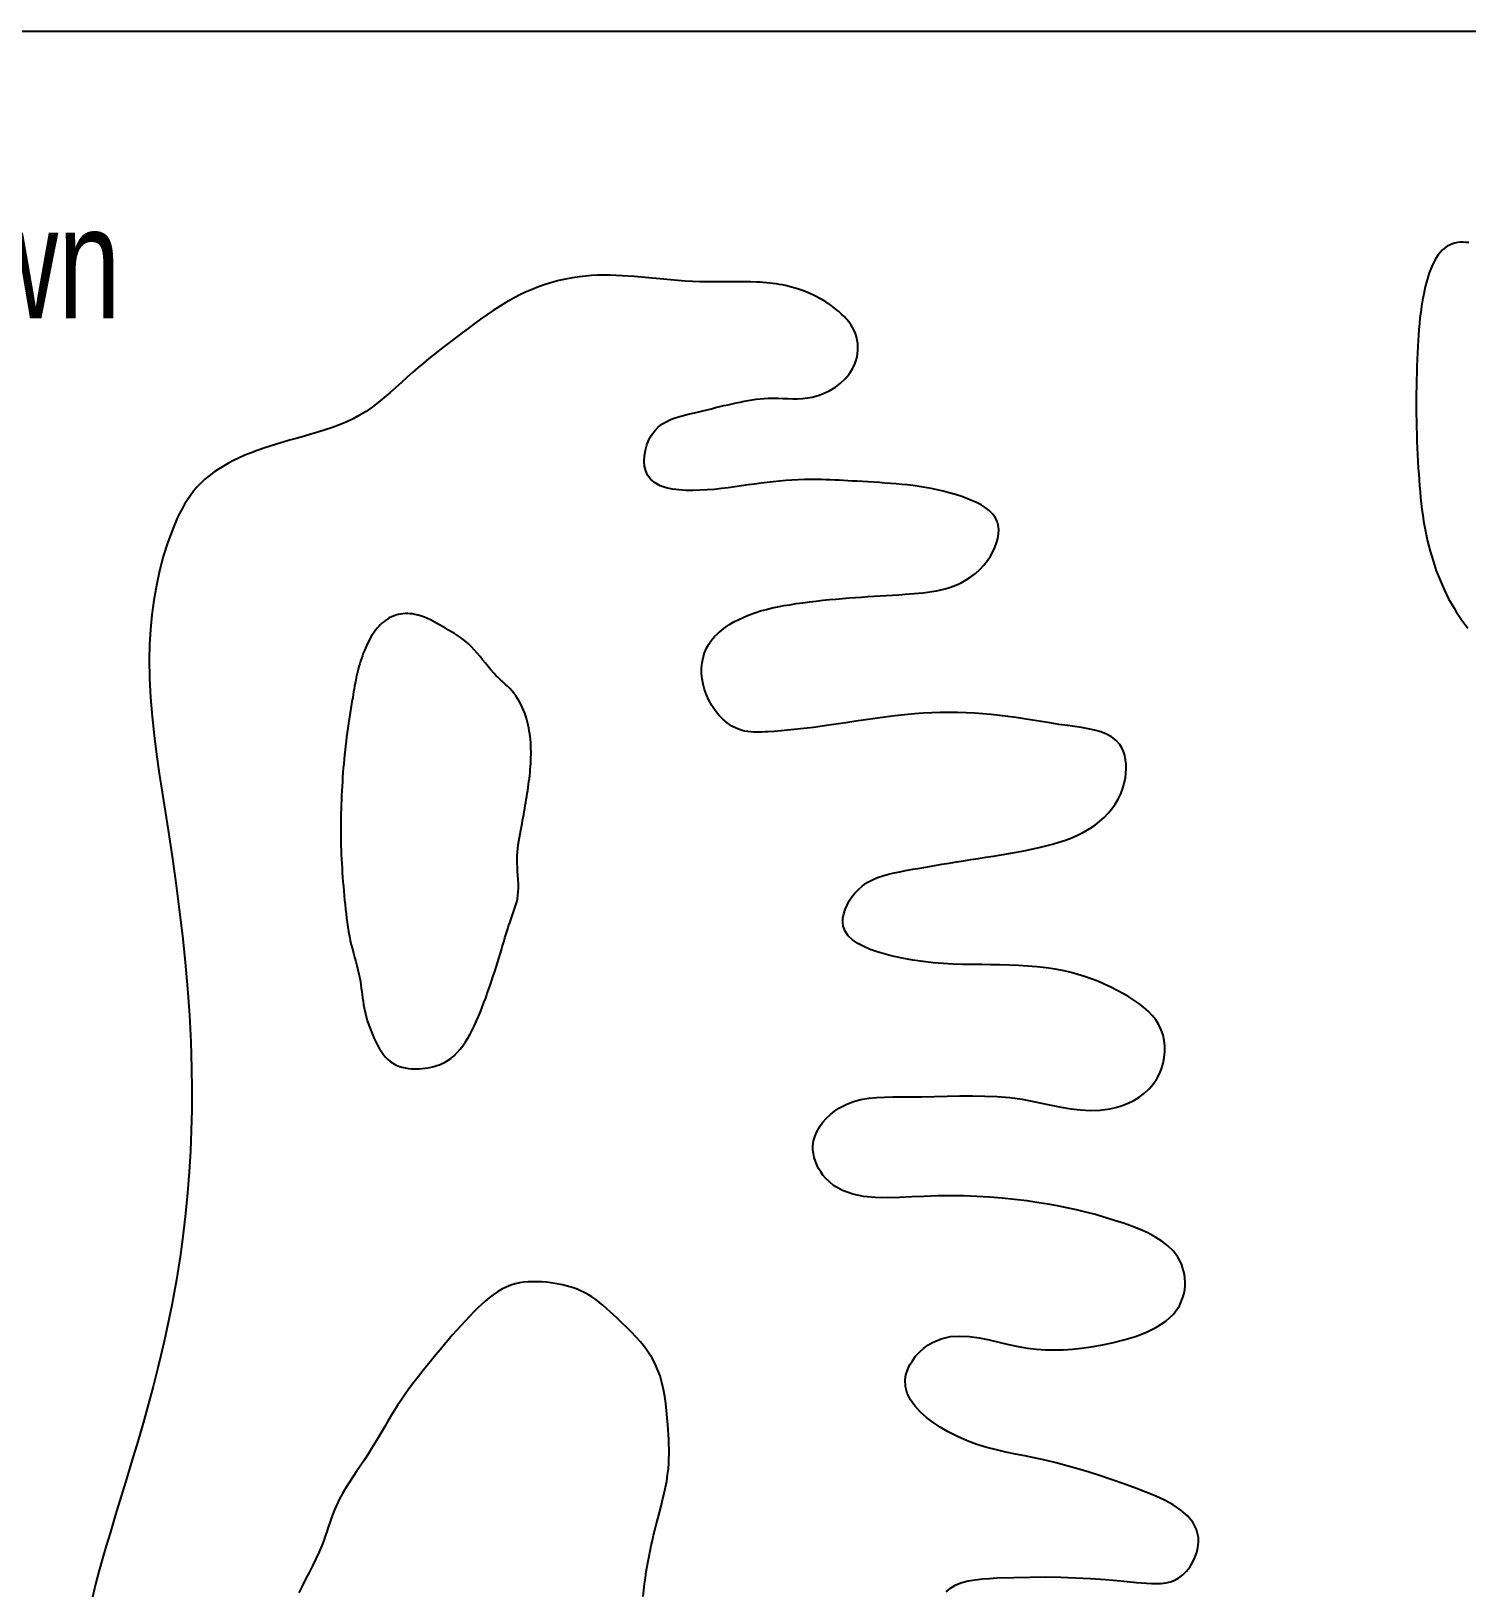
# Model space of a CAD drawing. Extents: x 0 to 30, y 0 to 14.6.
# Drawn here: x 13.88 to 18.7, y 6.77 to 12 of the extents above; entities that cross this region are included whole.
import ezdxf

# ---------------------------------------------------------------- set-up
doc = ezdxf.new("R2010")
doc.units = 0
doc.header["$MEASUREMENT"] = 0
doc.layers.add('CK_LEVEL_1', color=7, linetype='CONTINUOUS')

msp = doc.modelspace()

# ---------------------------------------------------------------- linework, layer by layer
at = {"layer": 'CK_LEVEL_1', "color": 3, "linetype": 'CONTINUOUS'}
msp.add_line((0, 12), (30, 12), dxfattribs=at)
at = {"layer": 'CK_LEVEL_1', "color": 6, "linetype": 'CONTINUOUS'}
for points in [[(18.7038, 11.2911), (18.6941, 11.2919), (18.6846, 11.2923), (18.6752, 11.2921), (18.6661, 11.2912), (18.6573, 11.2896), (18.6489, 11.2873), (18.631, 11.2788), (18.6154, 11.2664), (18.6017, 11.2506), (18.59, 11.2322), (18.5798, 11.2115), (18.5712, 11.1893), (18.5639, 11.1661), (18.5578, 11.1425), (18.5527, 11.1191), (18.5487, 11.0983), (18.5453, 11.0779), (18.5425, 11.0581), (18.5401, 11.0386), (18.5382, 11.0194), (18.5366, 11.0003), (18.5352, 10.9813), (18.5341, 10.9624), (18.533, 10.9433), (18.532, 10.9212), (18.531, 10.8988), (18.5301, 10.8763), (18.5293, 10.8536), (18.5286, 10.8309), (18.5281, 10.8081), (18.5277, 10.7852), (18.5275, 10.7623), (18.5275, 10.7395), (18.5277, 10.7166), (18.528, 10.6938), (18.5285, 10.671), (18.5291, 10.6483), (18.53, 10.6256), (18.5309, 10.6029), (18.532, 10.5802), (18.5332, 10.5576), (18.5345, 10.5349), (18.5358, 10.5151), (18.5371, 10.4954), (18.5386, 10.4756), (18.5403, 10.4558), (18.5422, 10.4361), (18.5443, 10.4163), (18.5467, 10.3966), (18.5495, 10.3769), (18.5525, 10.3572), (18.5586, 10.3235), (18.5659, 10.2899), (18.5743, 10.2566), (18.584, 10.2237), (18.595, 10.1911), (18.6074, 10.1592), (18.6212, 10.1278), (18.6364, 10.0972), (18.6532, 10.0673), (18.662, 10.0531), (18.6711, 10.0391), (18.6807, 10.0253), (18.6906, 10.0119), (18.701, 9.9987)], [(16.951, 6.7669), (16.9659, 6.7799), (16.9836, 6.7901), (17.0036, 6.7979), (17.0254, 6.8037), (17.0485, 6.8077), (17.0725, 6.8105), (17.0969, 6.8123), (17.1212, 6.8136), (17.1782, 6.8157), (17.2325, 6.8168), (17.2847, 6.8169), (17.3354, 6.8161), (17.3853, 6.8143), (17.435, 6.8116), (17.4852, 6.8082), (17.5365, 6.8039), (17.5897, 6.7989), (17.6063, 6.7973), (17.623, 6.7959), (17.6396, 6.795), (17.6561, 6.7947), (17.6723, 6.7955), (17.6881, 6.7975), (17.7033, 6.801), (17.7178, 6.8062), (17.7315, 6.8135), (17.7451, 6.8236), (17.7573, 6.8359), (17.7683, 6.85), (17.7777, 6.8654), (17.7855, 6.8819), (17.7915, 6.8989), (17.7955, 6.9162), (17.7975, 6.9333), (17.7972, 6.9498), (17.7911, 6.9765), (17.7787, 7.0005), (17.7608, 7.022), (17.7383, 7.0413), (17.7121, 7.0586), (17.6832, 7.0743), (17.6524, 7.0885), (17.6207, 7.1016), (17.589, 7.1137), (17.5475, 7.129), (17.5073, 7.1432), (17.4683, 7.1564), (17.4303, 7.1685), (17.393, 7.1797), (17.3562, 7.19), (17.3197, 7.1995), (17.2833, 7.2082), (17.2467, 7.2163), (17.2152, 7.2227), (17.1835, 7.229), (17.1516, 7.2356), (17.1194, 7.243), (17.0871, 7.2515), (17.0545, 7.2615), (17.0217, 7.2734), (16.9888, 7.2876), (16.9558, 7.3044), (16.9313, 7.3188), (16.9075, 7.3348), (16.8849, 7.3521), (16.8643, 7.3707), (16.8462, 7.3905), (16.8314, 7.4113), (16.8205, 7.433), (16.8142, 7.4554), (16.8132, 7.4785), (16.8158, 7.4946), (16.8209, 7.5108), (16.8283, 7.5267), (16.8377, 7.5421), (16.8488, 7.5568), (16.8614, 7.5705), (16.8752, 7.583), (16.8899, 7.594), (16.9053, 7.6034), (16.9348, 7.6159), (16.9655, 7.6227), (16.997, 7.6248), (17.0292, 7.623), (17.0619, 7.6184), (17.0948, 7.6118), (17.1278, 7.6041), (17.1606, 7.5963), (17.193, 7.5894), (17.2236, 7.5843), (17.2538, 7.5807), (17.2838, 7.5787), (17.3138, 7.5781), (17.3439, 7.5788), (17.3743, 7.5809), (17.4053, 7.5842), (17.4369, 7.5887), (17.4693, 7.5943), (17.5081, 7.6022), (17.5473, 7.6119), (17.5859, 7.6236), (17.6228, 7.6378), (17.6569, 7.6548), (17.6874, 7.6749), (17.7132, 7.6985), (17.7332, 7.7259), (17.7465, 7.7573), (17.7493, 7.769), (17.7512, 7.7811), (17.7522, 7.7934), (17.7524, 7.8059), (17.7517, 7.8185), (17.75, 7.8309), (17.7476, 7.8432), (17.7442, 7.855), (17.74, 7.8665), (17.7282, 7.8891), (17.713, 7.9093), (17.6948, 7.9273), (17.6741, 7.9433), (17.6514, 7.9576), (17.6271, 7.9703), (17.6016, 7.9817), (17.5755, 7.9921), (17.5492, 8.0016), (17.5162, 8.0126), (17.4836, 8.0227), (17.4514, 8.0319), (17.4194, 8.0402), (17.3877, 8.0478), (17.3561, 8.0547), (17.3247, 8.0609), (17.2934, 8.0665), (17.2621, 8.0717), (17.2212, 8.0776), (17.1801, 8.0828), (17.1387, 8.0871), (17.0969, 8.0905), (17.0545, 8.093), (17.0114, 8.0946), (16.9675, 8.0951), (16.9226, 8.0946), (16.8765, 8.0931), (16.8356, 8.091), (16.7943, 8.089), (16.7532, 8.088), (16.713, 8.0889), (16.6743, 8.0926), (16.6376, 8.1001), (16.6036, 8.1123), (16.5729, 8.1301), (16.5461, 8.1543), (16.5379, 8.1643), (16.5303, 8.1751), (16.5235, 8.1865), (16.5175, 8.1985), (16.5125, 8.2108), (16.5086, 8.2235), (16.5059, 8.2364), (16.5045, 8.2493), (16.5045, 8.2622), (16.5067, 8.2792), (16.5114, 8.2957), (16.5183, 8.3117), (16.5272, 8.3271), (16.5377, 8.3416), (16.5496, 8.3552), (16.5627, 8.3677), (16.5768, 8.379), (16.5916, 8.389), (16.6153, 8.4015), (16.6398, 8.411), (16.6652, 8.4177), (16.6912, 8.4223), (16.7177, 8.425), (16.7446, 8.4263), (16.7717, 8.4268), (16.7989, 8.4267), (16.8261, 8.4265), (16.8693, 8.4269), (16.9121, 8.4278), (16.9546, 8.4288), (16.9969, 8.4298), (17.0389, 8.4301), (17.0808, 8.4296), (17.1226, 8.4277), (17.1643, 8.4242), (17.2061, 8.4186), (17.2386, 8.4127), (17.2711, 8.406), (17.3037, 8.3991), (17.3363, 8.3925), (17.369, 8.3869), (17.4016, 8.3828), (17.4344, 8.381), (17.4671, 8.3819), (17.4999, 8.3863), (17.5207, 8.391), (17.5412, 8.3974), (17.5612, 8.4054), (17.5805, 8.4149), (17.5989, 8.4261), (17.616, 8.4389), (17.6317, 8.4533), (17.6457, 8.4692), (17.6578, 8.4868), (17.6666, 8.5035), (17.6738, 8.5212), (17.6791, 8.5397), (17.6827, 8.5586), (17.6845, 8.5777), (17.6844, 8.5967), (17.6824, 8.6155), (17.6785, 8.6337), (17.6726, 8.651), (17.6643, 8.6684), (17.6539, 8.6845), (17.6418, 8.6996), (17.6282, 8.7138), (17.6133, 8.727), (17.5974, 8.7393), (17.5807, 8.7509), (17.5635, 8.7618), (17.5459, 8.7721), (17.5245, 8.7838), (17.5029, 8.7948), (17.4812, 8.8049), (17.4594, 8.8142), (17.4374, 8.8228), (17.4152, 8.8305), (17.3927, 8.8374), (17.3701, 8.8435), (17.3472, 8.8489), (17.3169, 8.8546), (17.2863, 8.8592), (17.2555, 8.8627), (17.2244, 8.8653), (17.1933, 8.8672), (17.1623, 8.8684), (17.1315, 8.8692), (17.1009, 8.8697), (17.0707, 8.8701), (17.0379, 8.8705), (17.0055, 8.8711), (16.9731, 8.8721), (16.9406, 8.8738), (16.9077, 8.8764), (16.8741, 8.8801), (16.8396, 8.8851), (16.804, 8.8917), (16.7669, 8.9), (16.7432, 8.9061), (16.7195, 8.9132), (16.6964, 8.9213), (16.6745, 8.9306), (16.6545, 8.9412), (16.637, 8.9532), (16.6227, 8.9668), (16.612, 8.9822), (16.6058, 8.9995), (16.6043, 9.0126), (16.605, 9.0264), (16.6078, 9.0406), (16.6124, 9.0551), (16.6186, 9.0695), (16.6262, 9.0835), (16.6351, 9.097), (16.645, 9.1096), (16.6557, 9.1211), (16.6707, 9.1342), (16.6867, 9.1452), (16.7035, 9.1544), (16.7211, 9.162), (16.7392, 9.1683), (16.7577, 9.1735), (16.7766, 9.1779), (16.7956, 9.1817), (16.8147, 9.1853), (16.8393, 9.1897), (16.8639, 9.194), (16.8883, 9.1983), (16.9127, 9.2024), (16.937, 9.2065), (16.9612, 9.2105), (16.9855, 9.2144), (17.0097, 9.2183), (17.0339, 9.2221), (17.0593, 9.2261), (17.0847, 9.2301), (17.1101, 9.2341), (17.1355, 9.2382), (17.161, 9.2426), (17.1865, 9.2472), (17.212, 9.2521), (17.2375, 9.2573), (17.263, 9.263), (17.2853, 9.2683), (17.3075, 9.2742), (17.3295, 9.2806), (17.3512, 9.2878), (17.3725, 9.2958), (17.3933, 9.3048), (17.4135, 9.315), (17.433, 9.3263), (17.4516, 9.339), (17.4668, 9.3509), (17.4812, 9.3638), (17.4947, 9.3778), (17.5071, 9.3927), (17.5184, 9.4086), (17.5284, 9.4255), (17.537, 9.4432), (17.5441, 9.4619), (17.5495, 9.4814), (17.5523, 9.4964), (17.5541, 9.5116), (17.5549, 9.5268), (17.5545, 9.5419), (17.5529, 9.5567), (17.5501, 9.5709), (17.546, 9.5843), (17.5405, 9.5968), (17.5337, 9.6081), (17.5212, 9.6222), (17.5061, 9.6338), (17.4887, 9.6431), (17.4695, 9.6506), (17.4488, 9.6565), (17.427, 9.6612), (17.4046, 9.665), (17.382, 9.6683), (17.3595, 9.6714), (17.3287, 9.6758), (17.2988, 9.6804), (17.2697, 9.685), (17.2412, 9.6896), (17.2132, 9.6941), (17.1854, 9.6984), (17.1577, 9.7024), (17.1301, 9.7059), (17.1022, 9.709), (17.0743, 9.7115), (17.0461, 9.7134), (17.0177, 9.7148), (16.9891, 9.7156), (16.9604, 9.7158), (16.9315, 9.7155), (16.9027, 9.7146), (16.8738, 9.7131), (16.845, 9.7111), (16.8118, 9.7081), (16.7788, 9.7045), (16.7459, 9.7004), (16.7131, 9.6958), (16.6803, 9.691), (16.6477, 9.6861), (16.6151, 9.6811), (16.5825, 9.6761), (16.55, 9.6714), (16.5283, 9.6684), (16.5066, 9.6656), (16.4849, 9.6629), (16.4631, 9.6604), (16.4412, 9.6581), (16.4192, 9.6559), (16.3972, 9.654), (16.375, 9.6523), (16.3527, 9.6509), (16.343, 9.6503), (16.3332, 9.6499), (16.3235, 9.6497), (16.3139, 9.6497), (16.3043, 9.65), (16.2948, 9.6506), (16.2854, 9.6517), (16.2761, 9.6534), (16.267, 9.6556), (16.2495, 9.6617), (16.2328, 9.6701), (16.2171, 9.6806), (16.2023, 9.6929), (16.1886, 9.7069), (16.1761, 9.7223), (16.1649, 9.7389), (16.1552, 9.7565), (16.147, 9.7749), (16.1408, 9.7924), (16.1361, 9.8103), (16.1328, 9.8284), (16.1311, 9.8464), (16.131, 9.8644), (16.1326, 9.882), (16.1358, 9.8992), (16.1408, 9.9158), (16.1475, 9.9316), (16.1552, 9.9451), (16.1643, 9.9579), (16.1746, 9.9699), (16.186, 9.9812), (16.1982, 9.9918), (16.2113, 10.0016), (16.2249, 10.0107), (16.239, 10.0191), (16.2535, 10.0268), (16.272, 10.0355), (16.2907, 10.0432), (16.3096, 10.05), (16.3287, 10.056), (16.348, 10.0613), (16.3674, 10.066), (16.387, 10.0701), (16.4066, 10.0738), (16.4263, 10.0771), (16.4484, 10.0806), (16.4705, 10.0838), (16.4926, 10.0867), (16.5148, 10.0894), (16.5371, 10.0918), (16.5593, 10.0941), (16.5816, 10.0961), (16.6039, 10.098), (16.6261, 10.0998), (16.6469, 10.1013), (16.6677, 10.1027), (16.6884, 10.1041), (16.7092, 10.1054), (16.73, 10.1067), (16.7508, 10.1079), (16.7716, 10.1092), (16.7924, 10.1105), (16.8133, 10.1119), (16.8284, 10.1129), (16.8435, 10.114), (16.8586, 10.1154), (16.8737, 10.1169), (16.8887, 10.1188), (16.9036, 10.121), (16.9185, 10.1236), (16.9332, 10.1268), (16.9478, 10.1306), (16.966, 10.1362), (16.9838, 10.1429), (17.0012, 10.1508), (17.0181, 10.1599), (17.0343, 10.1702), (17.0497, 10.1819), (17.0642, 10.195), (17.0778, 10.2095), (17.0903, 10.2256), (17.0993, 10.2393), (17.1073, 10.2538), (17.1143, 10.2688), (17.1199, 10.284), (17.1241, 10.2994), (17.1266, 10.3146), (17.1272, 10.3293), (17.1257, 10.3435), (17.122, 10.3568), (17.1154, 10.3699), (17.1064, 10.3818), (17.0953, 10.3926), (17.0824, 10.4025), (17.068, 10.4114), (17.0526, 10.4194), (17.0364, 10.4267), (17.0199, 10.4333), (17.0032, 10.4393), (16.9821, 10.4463), (16.9613, 10.4525), (16.9409, 10.4579), (16.9207, 10.4627), (16.9006, 10.4668), (16.8807, 10.4705), (16.8607, 10.4736), (16.8407, 10.4763), (16.8206, 10.4786), (16.8021, 10.4805), (16.7835, 10.4822), (16.7648, 10.4837), (16.7459, 10.485), (16.727, 10.4863), (16.7081, 10.4874), (16.6891, 10.4885), (16.6701, 10.4896), (16.6512, 10.4907), (16.6364, 10.4916), (16.6216, 10.4925), (16.6068, 10.4934), (16.5921, 10.4942), (16.5773, 10.495), (16.5625, 10.4956), (16.5478, 10.4962), (16.5329, 10.4966), (16.5181, 10.4968), (16.4971, 10.4968), (16.476, 10.4964), (16.4549, 10.4956), (16.4339, 10.4946), (16.4129, 10.4932), (16.392, 10.4915), (16.3713, 10.4895), (16.3508, 10.4872), (16.3305, 10.4847), (16.3085, 10.4816), (16.2866, 10.4784), (16.2648, 10.4752), (16.2428, 10.4719), (16.2204, 10.4689), (16.1977, 10.4661), (16.1742, 10.4637), (16.15, 10.4618), (16.1248, 10.4605), (16.1018, 10.46), (16.0785, 10.4603), (16.0554, 10.4618), (16.0329, 10.4647), (16.0117, 10.4694), (15.9923, 10.4761), (15.9751, 10.4851), (15.9608, 10.4967), (15.9498, 10.5112), (15.9435, 10.5255), (15.9397, 10.5415), (15.9384, 10.5587), (15.9393, 10.5766), (15.9423, 10.5948), (15.9474, 10.6127), (15.9544, 10.6299), (15.9632, 10.6459), (15.9736, 10.6601), (15.9851, 10.672), (15.9979, 10.682), (16.0117, 10.6904), (16.0264, 10.6975), (16.0418, 10.7034), (16.0577, 10.7085), (16.0739, 10.7129), (16.0903, 10.7169), (16.1067, 10.7206), (16.1211, 10.724), (16.1354, 10.7274), (16.1496, 10.7309), (16.1637, 10.7343), (16.1777, 10.7377), (16.1917, 10.7411), (16.2057, 10.7444), (16.2197, 10.7477), (16.2337, 10.7509), (16.247, 10.7538), (16.2603, 10.7566), (16.2737, 10.7593), (16.2871, 10.7617), (16.3006, 10.7639), (16.3141, 10.7657), (16.3276, 10.7672), (16.3412, 10.7684), (16.3547, 10.769), (16.3711, 10.7693), (16.3875, 10.769), (16.4038, 10.7685), (16.4202, 10.7679), (16.4366, 10.7676), (16.453, 10.7678), (16.4694, 10.7686), (16.4857, 10.7703), (16.5021, 10.7732), (16.5223, 10.7786), (16.5422, 10.7861), (16.5615, 10.7954), (16.5798, 10.8066), (16.5968, 10.8195), (16.6122, 10.8341), (16.6257, 10.8502), (16.637, 10.8676), (16.6458, 10.8865), (16.6494, 10.8972), (16.6521, 10.9082), (16.654, 10.9194), (16.655, 10.9307), (16.6552, 10.942), (16.6545, 10.9533), (16.6529, 10.9644), (16.6505, 10.9752), (16.6471, 10.9858), (16.6427, 10.9964), (16.6373, 11.0066), (16.6312, 11.0164), (16.6244, 11.0258), (16.6169, 11.0348), (16.6089, 11.0434), (16.6004, 11.0517), (16.5916, 11.0596), (16.5824, 11.0672), (16.5654, 11.0801), (16.5478, 11.092), (16.5297, 11.1028), (16.5111, 11.1126), (16.492, 11.1215), (16.4726, 11.1293), (16.4528, 11.1361), (16.4327, 11.142), (16.4124, 11.1469), (16.4019, 11.149), (16.3913, 11.1509), (16.3806, 11.1526), (16.3699, 11.154), (16.3592, 11.1553), (16.3485, 11.1564), (16.3378, 11.1572), (16.327, 11.158), (16.3162, 11.1586), (16.2949, 11.1594), (16.2736, 11.1597), (16.2523, 11.1598), (16.2309, 11.1597), (16.2096, 11.1595), (16.1883, 11.1593), (16.167, 11.1592), (16.1457, 11.1593), (16.1245, 11.1597), (16.1001, 11.1607), (16.0757, 11.1622), (16.0514, 11.164), (16.027, 11.1661), (16.0027, 11.1683), (15.9783, 11.1707), (15.954, 11.173), (15.9296, 11.1753), (15.9051, 11.1773), (15.8847, 11.1788), (15.8642, 11.1801), (15.8437, 11.181), (15.8232, 11.1816), (15.8027, 11.1817), (15.7822, 11.1814), (15.7618, 11.1805), (15.7414, 11.1789), (15.721, 11.1767), (15.6978, 11.1734), (15.6747, 11.169), (15.6518, 11.1638), (15.629, 11.1577), (15.6065, 11.1508), (15.5842, 11.143), (15.5623, 11.1344), (15.5407, 11.125), (15.5195, 11.1149), (15.4968, 11.103), (15.4746, 11.0904), (15.4528, 11.077), (15.4313, 11.0631), (15.4101, 11.0487), (15.3892, 11.034), (15.3685, 11.0189), (15.348, 11.0036), (15.3275, 10.9882), (15.3088, 10.9741), (15.2902, 10.9599), (15.2716, 10.9456), (15.2531, 10.9313), (15.2347, 10.9168), (15.2165, 10.9021), (15.1984, 10.8872), (15.1804, 10.872), (15.1626, 10.8566), (15.1433, 10.8395), (15.1242, 10.8222), (15.1051, 10.805), (15.0858, 10.7879), (15.0663, 10.7712), (15.0465, 10.7551), (15.0262, 10.7397), (15.0054, 10.7253), (14.9838, 10.7121), (14.9619, 10.7003), (14.9393, 10.6896), (14.9161, 10.6799), (14.8925, 10.6711), (14.8685, 10.663), (14.8442, 10.6554), (14.8198, 10.6483), (14.7952, 10.6414), (14.7707, 10.6346), (14.7488, 10.6285), (14.727, 10.6222), (14.7053, 10.6158), (14.6837, 10.6091), (14.6622, 10.602), (14.6409, 10.5945), (14.6198, 10.5865), (14.5989, 10.5779), (14.5781, 10.5686), (14.5608, 10.5603), (14.5438, 10.5514), (14.5271, 10.5419), (14.5108, 10.5318), (14.495, 10.5211), (14.4797, 10.5096), (14.4651, 10.4975), (14.4513, 10.4847), (14.4382, 10.4711), (14.4269, 10.4577), (14.4163, 10.4437), (14.4064, 10.4291), (14.3971, 10.4141), (14.3884, 10.3986), (14.3803, 10.3828), (14.3726, 10.3666), (14.3653, 10.3503), (14.3585, 10.3338), (14.3408, 10.2867), (14.3256, 10.239), (14.3128, 10.1907), (14.3022, 10.1419), (14.2937, 10.0927), (14.2872, 10.0432), (14.2826, 9.9935), (14.2798, 9.9437), (14.2787, 9.894), (14.2796, 9.8299), (14.2828, 9.766), (14.288, 9.7022), (14.2948, 9.6386), (14.3029, 9.575), (14.312, 9.5114), (14.3217, 9.4479), (14.3317, 9.3845), (14.3417, 9.321), (14.3551, 9.2326), (14.3677, 9.1441), (14.3792, 9.0555), (14.3897, 8.9669), (14.3989, 8.8782), (14.4068, 8.7894), (14.413, 8.7005), (14.4176, 8.6116), (14.4204, 8.5225), (14.4212, 8.453), (14.4208, 8.3834), (14.4192, 8.3139), (14.4163, 8.2444), (14.4122, 8.1749), (14.4068, 8.1055), (14.4001, 8.0362), (14.3921, 7.967), (14.3828, 7.8981), (14.3763, 7.8555), (14.3694, 7.8129), (14.3619, 7.7705), (14.354, 7.7281), (14.3456, 7.6859), (14.3368, 7.6438), (14.3275, 7.6017), (14.3177, 7.5598), (14.3076, 7.5181), (14.2917, 7.4561), (14.2751, 7.3944), (14.2577, 7.3329), (14.2399, 7.2715), (14.2216, 7.2101), (14.203, 7.1488), (14.1843, 7.0874), (14.1655, 7.0259), (14.1468, 6.9642), (14.134, 6.9215), (14.1215, 6.8786), (14.1095, 6.8357), (14.0981, 6.7927), (14.0876, 6.7495)]]:
    msp.add_lwpolyline(points, dxfattribs=at)
at = {"layer": 'CK_LEVEL_1', "color": 3, "linetype": 'CONTINUOUS'}
for points in [[(14.927, 9.4987), (14.926, 9.4835), (14.9251, 9.4683), (14.9242, 9.4531), (14.9235, 9.4378), (14.9228, 9.4226), (14.9223, 9.4074), (14.9218, 9.3922), (14.9214, 9.3769), (14.9211, 9.3617), (14.9209, 9.3464), (14.9209, 9.3311), (14.9209, 9.3158), (14.921, 9.3004), (14.9212, 9.2851), (14.9215, 9.2698), (14.922, 9.2545), (14.9225, 9.2393), (14.9232, 9.224), (14.924, 9.2087), (14.9249, 9.1934), (14.9259, 9.1782), (14.927, 9.1629), (14.9282, 9.1477), (14.9295, 9.1325), (14.9308, 9.1172), (14.9322, 9.102), (14.9336, 9.0867), (14.9351, 9.0715), (14.9366, 9.0563), (14.9383, 9.0412), (14.9401, 9.026), (14.9421, 9.0109), (14.9443, 8.9958), (14.9468, 8.9808), (14.9496, 8.9659), (14.9528, 8.951), (14.9561, 8.9369), (14.9597, 8.9229), (14.9635, 8.9089), (14.9673, 8.8949), (14.9712, 8.8809), (14.9749, 8.8668), (14.9784, 8.8528), (14.9816, 8.8386), (14.9845, 8.8244), (14.9864, 8.8135), (14.9881, 8.8025), (14.9896, 8.7915), (14.991, 8.7805), (14.9925, 8.7695), (14.9939, 8.7585), (14.9955, 8.7475), (14.9972, 8.7366), (14.9991, 8.7258), (15.0016, 8.714), (15.0043, 8.7023), (15.0075, 8.6907), (15.0109, 8.6792), (15.0147, 8.6677), (15.0188, 8.6562), (15.0233, 8.6448), (15.028, 8.6334), (15.0331, 8.622), (15.0383, 8.6112), (15.0437, 8.6005), (15.0496, 8.5901), (15.0559, 8.58), (15.0626, 8.5704), (15.0699, 8.5614), (15.0777, 8.5532), (15.0862, 8.5458), (15.0953, 8.5393), (15.1048, 8.5341), (15.1149, 8.5298), (15.1254, 8.5265), (15.1364, 8.524), (15.1477, 8.5223), (15.1592, 8.5213), (15.1708, 8.521), (15.1825, 8.5212), (15.1941, 8.522), (15.2041, 8.5231), (15.214, 8.5246), (15.2237, 8.5265), (15.2333, 8.5288), (15.2426, 8.5315), (15.2517, 8.5347), (15.2606, 8.5384), (15.2691, 8.5425), (15.2774, 8.5472), (15.2894, 8.5555), (15.3006, 8.5648), (15.3111, 8.5752), (15.3209, 8.5864), (15.3301, 8.5984), (15.3387, 8.6109), (15.3468, 8.6239), (15.3544, 8.6373), (15.3615, 8.6507), (15.3691, 8.6659), (15.3761, 8.6812), (15.3828, 8.6965), (15.3892, 8.7119), (15.3952, 8.7273), (15.401, 8.7427), (15.4067, 8.7582), (15.4121, 8.7738), (15.4175, 8.7894), (15.4224, 8.8037), (15.4273, 8.8181), (15.4321, 8.8325), (15.4369, 8.8469), (15.4415, 8.8613), (15.4462, 8.8758), (15.4507, 8.8903), (15.4551, 8.9048), (15.4595, 8.9193), (15.4624, 8.9295), (15.4654, 8.9396), (15.4683, 8.9497), (15.4712, 8.9599), (15.4742, 8.97), (15.4773, 8.9801), (15.4805, 8.9902), (15.4837, 9.0003), (15.4872, 9.0104), (15.4908, 9.0204), (15.4944, 9.0305), (15.4981, 9.0405), (15.5017, 9.0506), (15.505, 9.0606), (15.5081, 9.0707), (15.5109, 9.0809), (15.5131, 9.0911), (15.5149, 9.1014), (15.5162, 9.1147), (15.5167, 9.128), (15.5165, 9.1415), (15.5159, 9.155), (15.5149, 9.1686), (15.5139, 9.1822), (15.513, 9.1958), (15.5123, 9.2093), (15.5121, 9.2229), (15.5125, 9.2352), (15.5133, 9.2475), (15.5146, 9.2597), (15.5162, 9.2719), (15.518, 9.2841), (15.5201, 9.2963), (15.5223, 9.3084), (15.5246, 9.3206), (15.5269, 9.3327), (15.5288, 9.3428), (15.5307, 9.3529), (15.5325, 9.363), (15.5343, 9.3731), (15.536, 9.3832), (15.5377, 9.3933), (15.5394, 9.4034), (15.5411, 9.4135), (15.5427, 9.4236), (15.5444, 9.4338), (15.546, 9.4439), (15.5476, 9.454), (15.5491, 9.4642), (15.5505, 9.4743), (15.5519, 9.4845), (15.5532, 9.4947), (15.5544, 9.5048), (15.5555, 9.5151), (15.5564, 9.525), (15.5572, 9.535), (15.5578, 9.545), (15.5584, 9.5551), (15.5587, 9.5651), (15.5589, 9.5751), (15.5589, 9.5851), (15.5587, 9.5951), (15.5583, 9.6051), (15.5577, 9.6149), (15.5569, 9.6247), (15.5558, 9.6344), (15.5546, 9.6441), (15.553, 9.6538), (15.5513, 9.6634), (15.5493, 9.6731), (15.547, 9.6826), (15.5444, 9.6921), (15.5412, 9.7027), (15.5376, 9.7131), (15.5336, 9.7234), (15.5293, 9.7335), (15.5245, 9.7435), (15.5193, 9.7531), (15.5137, 9.7625), (15.5076, 9.7715), (15.5011, 9.7802), (15.4943, 9.7882), (15.4872, 9.796), (15.4798, 9.8035), (15.4721, 9.8109), (15.4644, 9.8181), (15.4566, 9.8254), (15.4488, 9.8326), (15.4411, 9.84), (15.4337, 9.8476), (15.424, 9.8583), (15.4146, 9.8693), (15.4056, 9.8805), (15.3966, 9.8918), (15.3877, 9.9031), (15.3786, 9.9142), (15.3693, 9.925), (15.3597, 9.9354), (15.3495, 9.9453), (15.3408, 9.9529), (15.3316, 9.9601), (15.3222, 9.9669), (15.3125, 9.9735), (15.3025, 9.9799), (15.2924, 9.986), (15.2822, 9.992), (15.2719, 9.998), (15.2615, 10.0039), (15.2517, 10.0096), (15.2418, 10.0152), (15.2319, 10.0206), (15.2219, 10.0258), (15.2118, 10.0306), (15.2015, 10.035), (15.191, 10.0389), (15.1804, 10.0421), (15.1694, 10.0446), (15.1614, 10.0459), (15.1533, 10.0467), (15.1452, 10.0472), (15.137, 10.0471), (15.1288, 10.0465), (15.1208, 10.0455), (15.1128, 10.0439), (15.105, 10.0418), (15.0974, 10.0391), (15.0904, 10.0361), (15.0836, 10.0326), (15.0771, 10.0286), (15.0708, 10.0243), (15.0647, 10.0196), (15.0589, 10.0146), (15.0533, 10.0093), (15.0479, 10.0037), (15.0429, 9.998), (15.0374, 9.9913), (15.0323, 9.9844), (15.0275, 9.9773), (15.0229, 9.97), (15.0186, 9.9626), (15.0145, 9.955), (15.0107, 9.9474), (15.007, 9.9396), (15.0035, 9.9318), (14.9999, 9.9231), (14.9964, 9.9143), (14.9931, 9.9054), (14.99, 9.8965), (14.9871, 9.8875), (14.9843, 9.8784), (14.9817, 9.8694), (14.9793, 9.8602), (14.977, 9.8511), (14.9748, 9.8418), (14.9727, 9.8324), (14.9708, 9.823), (14.969, 9.8136), (14.9672, 9.8042), (14.9655, 9.7948), (14.9639, 9.7853), (14.9623, 9.7759), (14.9607, 9.7664), (14.9583, 9.7517), (14.9559, 9.737), (14.9535, 9.7223), (14.9511, 9.7076), (14.9488, 9.6929), (14.9466, 9.6782), (14.9444, 9.6635), (14.9423, 9.6487), (14.9403, 9.634), (14.9384, 9.619), (14.9367, 9.604), (14.935, 9.589), (14.9334, 9.574), (14.9319, 9.5589), (14.9306, 9.5439), (14.9293, 9.5288), (14.9281, 9.5138), (14.927, 9.4987)], [(15.9348, 6.7518), (15.937, 6.7727), (15.9395, 6.7935), (15.9422, 6.8142), (15.9453, 6.8349), (15.9482, 6.8524), (15.9513, 6.8698), (15.9546, 6.8872), (15.9581, 6.9046), (15.9619, 6.922), (15.9658, 6.9393), (15.9698, 6.9566), (15.9741, 6.9739), (15.9784, 6.9912), (15.9839, 7.0122), (15.9895, 7.0332), (15.995, 7.0543), (16.0003, 7.0753), (16.0053, 7.0964), (16.0098, 7.1175), (16.0138, 7.1387), (16.017, 7.1599), (16.0195, 7.1811), (16.0207, 7.1972), (16.0215, 7.2132), (16.0218, 7.2293), (16.0218, 7.2455), (16.0214, 7.2617), (16.0207, 7.2779), (16.0198, 7.2943), (16.0188, 7.3106), (16.0176, 7.3271), (16.0157, 7.351), (16.0135, 7.375), (16.0108, 7.3989), (16.0074, 7.4226), (16.0032, 7.4459), (15.9979, 7.4689), (15.9914, 7.4913), (15.9835, 7.513), (15.9741, 7.534), (15.9638, 7.5528), (15.9521, 7.5708), (15.9393, 7.5883), (15.9255, 7.6052), (15.9108, 7.6217), (15.8955, 7.6378), (15.8797, 7.6536), (15.8636, 7.6692), (15.8474, 7.6846), (15.8358, 7.6956), (15.8241, 7.7065), (15.8123, 7.7171), (15.8004, 7.7275), (15.7883, 7.7374), (15.7759, 7.7469), (15.7632, 7.7558), (15.7502, 7.7639), (15.7367, 7.7713), (15.7253, 7.7768), (15.7136, 7.7817), (15.7016, 7.7861), (15.6894, 7.7899), (15.677, 7.7934), (15.6644, 7.7963), (15.6516, 7.7989), (15.6387, 7.8012), (15.6257, 7.8031), (15.6104, 7.8049), (15.5951, 7.8062), (15.5798, 7.807), (15.5645, 7.8071), (15.5494, 7.8065), (15.5345, 7.8051), (15.5197, 7.8028), (15.5053, 7.7995), (15.4912, 7.7952), (15.4758, 7.789), (15.4608, 7.7816), (15.4463, 7.773), (15.4322, 7.7634), (15.4186, 7.753), (15.4053, 7.7419), (15.3924, 7.7303), (15.3797, 7.7183), (15.3674, 7.706), (15.3522, 7.6905), (15.3374, 7.6748), (15.323, 7.6591), (15.3088, 7.6432), (15.2948, 7.6272), (15.281, 7.6111), (15.2673, 7.5949), (15.2537, 7.5787), (15.2401, 7.5623), (15.2253, 7.5443), (15.2104, 7.5261), (15.1957, 7.5078), (15.1811, 7.4894), (15.1667, 7.4708), (15.1526, 7.4519), (15.1388, 7.4329), (15.1254, 7.4136), (15.1124, 7.3941), (15.1009, 7.3761), (15.0898, 7.3578), (15.0788, 7.3395), (15.068, 7.321), (15.0572, 7.3025), (15.0464, 7.284), (15.0355, 7.2656), (15.0243, 7.2472), (15.0129, 7.229), (15.0005, 7.2101), (14.9878, 7.1913), (14.975, 7.1726), (14.9624, 7.1538), (14.9499, 7.1349), (14.9379, 7.1158), (14.9265, 7.0965), (14.9159, 7.0767), (14.9062, 7.0566), (14.9, 7.0423), (14.8943, 7.0278), (14.889, 7.0131), (14.8838, 6.9983), (14.8788, 6.9835), (14.8738, 6.9686), (14.8687, 6.9538), (14.8634, 6.939), (14.8578, 6.9243), (14.848, 6.9008), (14.8373, 6.8777), (14.8261, 6.8548), (14.8146, 6.8321), (14.803, 6.8094), (14.7916, 6.7866), (14.7806, 6.7638)]]:
    msp.add_lwpolyline(points, dxfattribs=at)

# ---------------------------------------------------------------- texts
at = {"layer": 'CK_LEVEL_1', "color": 7, "linetype": 'CONTINUOUS', "width": 0.75}
msp.add_text('Screw down', height=0.375, dxfattribs=at).set_placement((12.1335, 11.0368))

doc.saveas('drawing.dxf')
